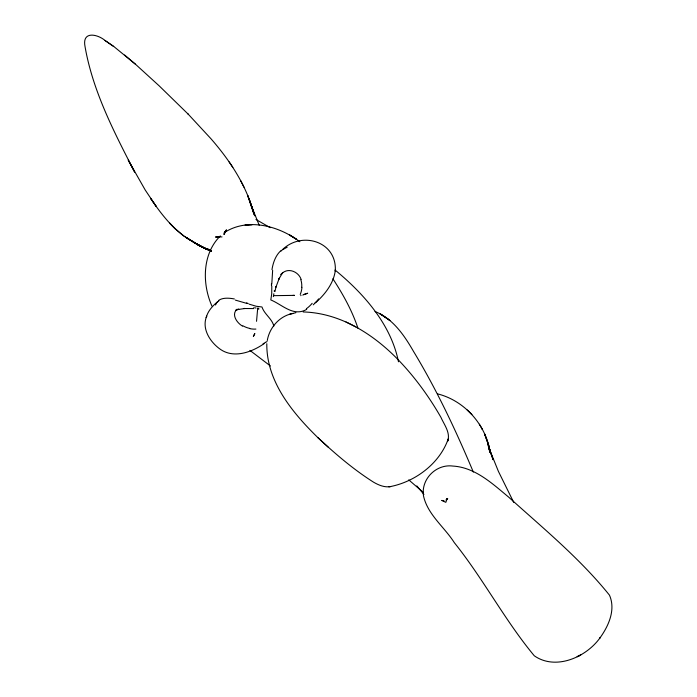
<?xml version="1.0" encoding="UTF-8"?>
<svg xmlns="http://www.w3.org/2000/svg" width="697" height="697" viewBox="0 0 697 697"><rect width="100%" height="100%" fill="white"/><g stroke="black" fill="none" stroke-linecap="round" stroke-linejoin="round"><path stroke-width="1.05" d="M271.795 284.132L272.64 270.297M258.7 309.311L258.718 308.274L257.315 308.152M315.628 302.716C325.107 294.23 333.776 283.243 335.327 270.253M335.274 271.255C337.383 240.892 300.285 230.149 281.065 251.077M256.54 321.317L257.672 308.536M274.243 291.337L274.383 290.405M273.869 293.716L273.329 296.626M267.273 340.519C269.495 327.538 279.619 315.889 292.827 313.484M274.94 291.599L276.09 286.476L275.916 287.164L279.288 278.181L278.556 279.575L282.712 272.605M215.521 304.99L216.784 302.576L218.919 300.773M254.684 333.628L253.368 336.442L254.858 333.732M225.297 231.692L223.964 234.532L226.473 229.836L223.955 233.216M446.672 499.427L447.709 498.425L446.071 500.037L447.126 498.677L445.836 502.337L441.689 500.437L443.998 500.69M600.091 637.738C608.69 625.801 615.887 609.631 609.457 595.151C580.122 558.645 543.39 528.439 508.671 497.135C492.43 483.666 475.136 467.382 452.893 466.066C436.165 463.801 420.875 479.17 423.497 495.898C427.609 514.639 444.407 527.028 454.313 542.649C483.221 578.71 504.802 620.304 534.277 655.781C555.692 670.784 586.273 657.193 600.091 637.738L599.559 638.408M224.835 232.232L226.168 230.733M314.791 303.317L313.241 304.833M220.348 235.917C202.139 253.917 202.034 283.792 211.914 306.053M217.752 301.601C212.707 305.809 207.845 310.984 206.234 317.527L206.713 316.116C201.25 328.897 210.503 342.732 220.975 349.737C234.471 358.58 252.018 352.02 264.076 343.673M282.694 249.665L287.216 247.182M224.364 232.563C247.783 217.368 278.992 225.906 299.858 241.754M267.064 341.513L265.583 342.41M580.122 655.25L577.116 656.722L580.767 654.927M306.715 309.346C293.411 317.144 282.25 304.589 270.811 299.937L271.717 293.855L271.804 286.014M302.777 295.066L307.682 293.237L304.014 294.378M235.56 310.235L238.757 309.18L236.902 309.686L245.039 308.457L243.889 308.518L253.647 308.571M295.929 312.665L289.534 314.295M216.784 236.875L218.091 236.579L215.469 237.041L222.021 236.902M266.803 343.726C266.402 381.381 292.444 412.763 317.945 437.699C335.353 453.93 353.553 469.534 373.705 482.272C378.802 485.19 384.631 487.656 390.616 486.593M388.952 486.854C414.576 482.298 439.537 463.888 448.206 438.971L447.727 441.105C450.611 432.654 444.163 424.7 440.966 417.398C428.847 396.271 414.384 376.424 397.395 358.946C372.451 333.532 339.657 312.883 303.143 311.951M292.836 295.397L294.509 295.38L273.773 295.659M255.947 308.004L255.041 307.891M253.717 307.699L254.161 307.76M235.342 300.093L247.426 303.587M437.516 393.857C464.55 400.627 485.652 424.482 490.122 451.83M249.082 304.145L256.174 306.244L261.976 306.985C264.363 314.295 271.961 318.546 273.86 326.074M211.296 251.181L200.248 246.05L183.686 235.882C170.234 225.741 159.909 212.219 150.604 198.34L156.172 206.39L145.22 190.02L128.231 160.11L134.547 171.854M375.021 311.489C393.021 318.686 404.33 335.414 413.617 351.584C436.871 390.006 455.995 430.729 473.35 472.104M209.858 250.179L206.199 248.437L210.572 250.572M346.008 321.962L355.836 326.937M208.508 249.308L210.381 250.328M208.403 249.282L210.241 250.284M270.183 227.658L255.956 219.45M196.929 244.194L185.872 237.433L199.046 245.353M188.39 114.343L159.16 85.836L135.532 64.29L114.099 46.734L105.325 40.696C97.493 33.987 81.897 30.729 85.025 46.507C92.745 91.08 114.081 132.134 134.643 172.011M185.123 236.928L194.332 242.669L193.653 242.242M242.582 326.152C237.241 323.181 231.134 314.939 236.745 309.477A31.435 14.393 33.5 0 1 237.163 309.198M104.916 40.417L113.672 46.455M270.419 365.96L249.918 350.391M335.013 269.992C363.799 293.629 390.991 324.34 398.475 361.787M175.33 228.869L169.65 223.136L175.034 228.625L184.034 236.161M423.262 492.404L408.756 479.876M124.624 55.028L135.532 64.29M328.461 447.396L317.945 437.699M471.904 414.602L467.199 409.975M187.807 113.733L210.938 138.72C229.932 160.502 246.468 185.393 253.83 213.639L247.749 195.587L254.693 215.817L249.665 200.623L254.222 214.023L251.321 205.659L259.188 225.227M423.933 494.452L416.806 485.896M232.833 167.367L229.13 161.896M332.878 278.783C343.011 294.282 352.124 310.644 357.97 328.27M479.37 424.203L482.394 429.378L482.002 428.707M513.733 502.415L498.399 471.355L488.693 447.369L493.11 459.715L487.865 443.98L489.259 450.184M240.543 180.418L243.985 187.179M301.156 279.488C298.795 272.091 289.063 267.535 282.616 272.867A31.478 19.307 71.6 0 0 280.647 274.653M489.921 452.004L488.37 444.468L484.624 433.996L488.745 445.758L489.825 451.656M490.043 452.231L489.529 449.025L490.017 452.135M312.178 303.308A56.553 39.363 72.2 0 1 306.392 308.719M318.599 298.9A58.435 41.515 39.4 0 1 314.678 303.195M271.978 269.617A65.832 33.047 68 0 1 280.874 250.702M271.464 285.622A67.252 21.555 79.6 0 1 271.455 283.723M300.825 279.689A12.372 7.833 81.2 0 1 301.731 287.181M301.949 287.295A19.377 13.774 80.6 0 1 300.215 294.439M300.999 295.275A14.471 9.819 84.7 0 1 300.79 295.694M265.513 342.297A58.269 33.16 61.4 0 1 263.039 343.795M218.57 300.494A65.675 22.008 36.3 0 1 234.392 298.969M246.52 302.916A67.226 10.499 24.6 0 1 248.202 303.465M249.744 328.4A12.346 6.064 25.1 0 1 242.905 325.804M255.895 329.071A19.35 11.187 26.4 0 1 249.875 328.653M252.07 224.652L245.205 224.992L252.07 224.652M210.607 250.667L208.708 249.901L210.607 250.728M211.287 251.051L203.428 247.723L194.071 242.565L203.428 247.723L209.466 250.467L200.248 246.05L211.243 251.025M206.634 249.108L197.739 244.76L206.634 249.108M206.765 249.291L197.103 244.098L206.765 249.291M296.364 239.193L289.786 235.107L296.364 239.193M388.281 319.339L379.682 313.528L389.928 320.481L388.281 319.339"/></g></svg>
